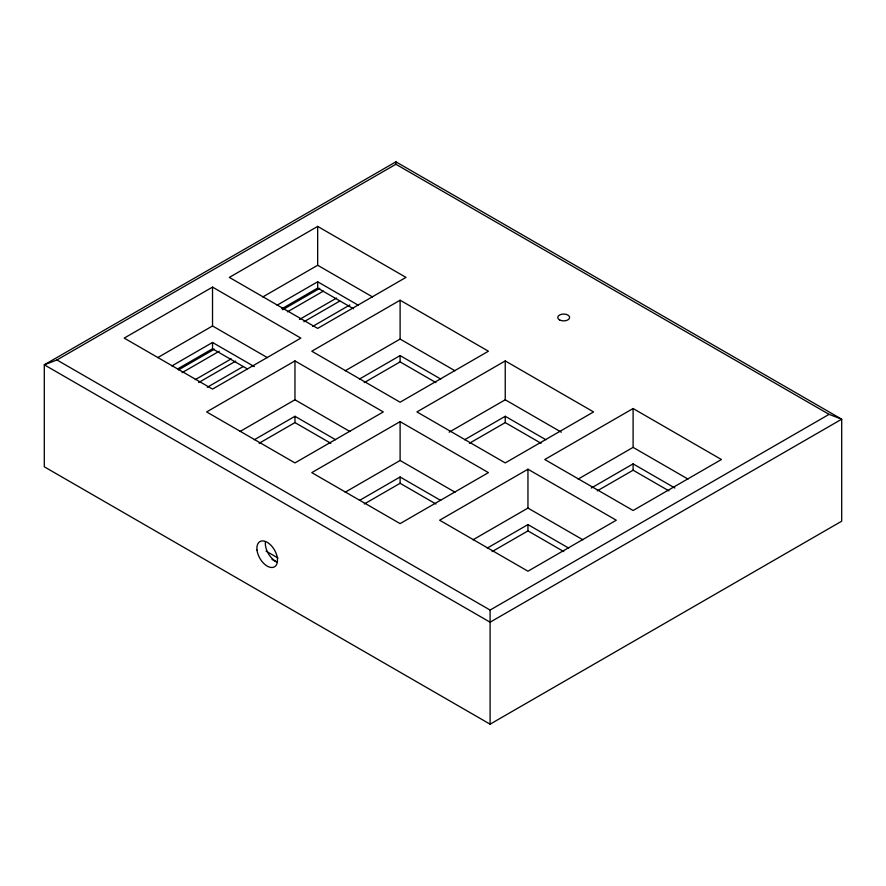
<?xml version="1.0" encoding="UTF-8"?>
<svg xmlns="http://www.w3.org/2000/svg" width="886" height="886" viewBox="0 0 886 886"><rect width="100%" height="100%" fill="white"/><g stroke="black" fill="none" stroke-linecap="round" stroke-linejoin="round"><path stroke-width="1.33" d="M395.898 161.817L44.3 364.81L44.3 466.8L490.102 724.183L841.7 521.189L841.7 419.2L395.898 161.817L395.898 164.253L829.086 414.349L841.7 419.2L490.102 622.193L44.3 364.81L56.914 359.96L395.898 164.253M212.529 287.108L124.206 338.109L212.529 389.098L300.852 338.109L212.529 287.108L212.529 325.959L267.428 357.656M317.675 226.406L229.352 277.396L317.675 328.396L405.987 277.396L317.675 226.406L317.675 265.257L372.574 296.954M157.63 357.656L212.529 325.959M262.765 296.954L317.675 265.257M171.917 365.918L212.529 342.472L254.337 366.616M277.063 305.216L317.675 281.77L358.276 305.216M177.887 368.786L212.529 348.785L247.161 368.786M281.837 308.771L317.675 288.083L353.503 308.771M178.474 369.905L214.401 349.162M282.656 309.757L319.78 288.327M182.095 372.674L219.219 351.233M287.485 311.828L323.412 291.084M195.274 379.629L231.224 358.874M299.49 319.458L336.625 298.028M198.663 382.53L235.72 361.134M303.876 321.784L339.748 301.085M207.28 387.271L243.218 366.527M312.692 326.413L349.826 304.972M294.96 360.923L206.637 411.924L294.96 462.913L383.284 411.924L294.96 360.923L294.96 399.774L349.859 431.471M400.107 300.221L311.783 351.21L400.107 402.211L488.419 351.21L400.107 300.221L400.107 339.072L345.197 370.769M240.062 431.471L294.96 399.774M254.348 439.733L294.96 416.287L335.572 439.733M359.495 379.031L400.107 355.585L440.707 379.031M259.122 443.288L294.96 422.6L330.788 443.288M364.268 382.586L400.107 361.898L435.934 382.586M400.107 421.636L311.783 472.626L400.107 523.615L488.419 472.626L400.107 421.636L400.107 460.487L345.197 492.184M505.241 360.923L416.929 411.924L505.241 462.913L593.565 411.924L505.241 360.923L505.241 399.774L449.147 432.169M359.495 500.435L400.107 476.989L440.707 500.435M464.629 439.733L505.241 416.287L545.854 439.733M364.268 503.99L400.107 483.302L435.934 503.99M469.414 443.288L505.241 422.6L541.08 443.288M527.956 469.226L439.633 520.215L527.956 571.204L616.279 520.215L527.956 469.226L527.956 508.077L473.058 539.773M633.102 408.524L544.779 459.513L633.102 510.502L721.414 459.513L633.102 408.524L633.102 447.375L578.193 479.071M487.344 548.035L527.956 524.59L568.568 548.035M591.294 488.02L633.102 463.876L674.899 488.02M492.118 551.59L527.956 530.902L563.784 551.59M597.264 490.877L633.102 470.2L668.93 490.877M56.914 359.96L490.102 610.055L829.086 414.349M633.102 447.375L688.001 479.071M400.107 339.072L455.005 370.769M505.241 399.774L561.336 432.169M527.956 508.077L582.855 539.773M400.107 460.487L455.005 492.184M266.044 551.114L278.027 558.025M272.013 559.42L276.809 562.189M633.102 463.876L633.102 470.2M527.956 524.59L527.956 530.902M505.241 416.287L505.241 422.6M490.102 610.055L490.102 724.183M400.107 355.585L400.107 361.898M400.107 476.989L400.107 483.302M317.675 281.77L317.675 288.083M294.96 416.287L294.96 422.6M212.529 342.472L212.529 348.785M277.119 561.99A14.575 8.417 60 0 1 265.379 542.077M559.653 319.979A5.947 3.433 0 0 0 569.499 318.229A5.947 3.433 0 0 0 561.957 314.187A5.947 3.433 0 0 0 559.653 319.979M257.006 550.073A14.575 8.417 60 0 0 273.608 567.228A14.575 8.417 60 0 0 270.994 545.333A14.575 8.417 60 0 0 257.006 550.073"/></g></svg>
